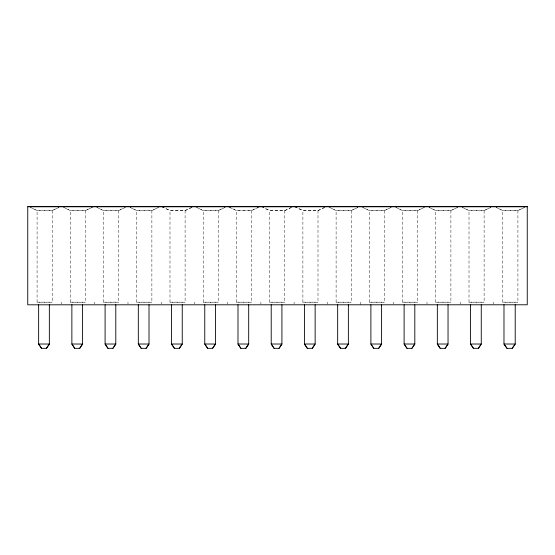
<?xml version="1.0" encoding="UTF-8"?>
<svg xmlns="http://www.w3.org/2000/svg" width="555" height="555" viewBox="0 0 555 555"><rect width="100%" height="100%" fill="white"/><g stroke="black" fill="none" stroke-linecap="round" stroke-linejoin="round"><path stroke-width="0.42" stroke-dasharray="2.77 2.08" d="M30.386 207.369L37.088 210.595L52.205 210.595L58.906 207.369M63.61 207.369L70.312 210.595L85.428 210.595L93.622 206.654M96.834 207.369L103.535 210.595L118.652 210.595L125.354 207.369M130.057 207.369L136.766 210.595L151.876 210.595L158.577 207.369M161.789 206.654L169.99 210.595L185.099 210.595L193.293 206.654M196.505 207.369L203.213 210.595L218.323 210.595L225.032 207.369M228.244 206.654L236.437 210.595L251.547 210.595L258.255 207.369M261.467 206.654L269.661 210.595L284.771 210.595L291.479 207.369M294.691 206.654L302.884 210.595L317.994 210.595L324.703 207.369M329.406 207.369L336.108 210.595L351.225 210.595L357.926 207.369M362.63 207.369L369.332 210.595L384.448 210.595L391.15 207.369M395.854 207.369L402.555 210.595L417.672 210.595L424.374 207.369M429.077 207.369L435.786 210.595L450.896 210.595L457.598 207.369M462.301 207.369L469.01 210.595L484.12 210.595L490.821 207.369M496.094 207.369L502.795 210.595L517.912 210.595L524.614 207.369M58.906 207.417L52.205 210.616L37.088 210.616L30.386 207.417M92.13 207.417L85.428 210.616L70.312 210.616L63.61 207.417M125.354 207.417L118.652 210.616L103.535 210.616L96.834 207.417M158.577 207.417L151.876 210.616L136.766 210.616L130.057 207.417M191.801 207.417L185.099 210.616L169.99 210.616L161.789 206.71M225.032 207.417L218.323 210.616L203.213 210.616L196.505 207.417M259.74 206.71L251.547 210.616L236.437 210.616L228.244 206.71M291.479 207.417L284.771 210.616L269.661 210.616L262.959 207.417M324.703 207.417L317.994 210.616L302.884 210.616L294.691 206.71M357.926 207.417L351.225 210.616L336.108 210.616L329.406 207.417M391.15 207.417L384.448 210.616L369.332 210.616L362.63 207.417M424.374 207.417L417.672 210.616L402.555 210.616L395.854 207.417M457.598 207.417L450.896 210.616L435.786 210.616L429.077 207.417M490.821 207.417L484.12 210.616L469.01 210.616L462.301 207.417M524.614 207.417L517.912 210.616L502.795 210.616L496.094 207.417M37.088 302.156L52.205 302.156M70.312 302.156L85.428 302.156M103.535 302.156L118.652 302.156M136.766 302.156L151.876 302.156M169.99 302.156L185.099 302.156M203.213 302.156L218.323 302.156M236.437 302.156L251.547 302.156M269.661 302.156L284.771 302.156M302.884 302.156L317.994 302.156M336.108 302.156L351.225 302.156M369.332 302.156L384.448 302.156M402.555 302.156L417.672 302.156M435.786 302.156L450.896 302.156M469.01 302.156L484.12 302.156M502.795 302.156L517.912 302.156M517.912 210.595L517.912 302.184L502.795 302.184L502.795 210.595M493.457 302.1L493.457 304.119M484.12 210.595L484.12 302.184L469.01 302.184L469.01 210.595M460.234 302.1L460.234 304.119M450.896 210.595L450.896 302.184L435.786 302.184L435.786 210.595M427.01 302.1L427.01 304.119M417.672 210.595L417.672 302.184L402.555 302.184L402.555 210.595M393.786 302.1L393.786 304.119M384.448 210.595L384.448 302.184L369.332 302.184L369.332 210.595M360.563 302.1L360.563 304.785M351.225 210.595L351.225 302.184L336.108 302.184L336.108 210.595M327.339 302.1L327.339 304.119M317.994 210.595L317.994 302.184L302.884 302.184L302.884 210.595M294.115 302.1L294.115 304.119M284.771 210.595L284.771 302.184L269.661 302.184L269.661 210.595M260.885 302.1L260.885 304.119M251.547 210.595L251.547 302.184L236.437 302.184L236.437 210.595M227.661 302.1L227.661 304.119M218.323 210.595L218.323 302.184L203.213 302.184L203.213 210.595M194.437 302.1L194.437 304.119M185.099 210.595L185.099 302.184L169.99 302.184L169.99 210.595M161.214 302.1L161.214 304.119M151.876 210.595L151.876 302.184L136.766 302.184L136.766 210.595M127.99 302.1L127.99 304.119M118.652 210.595L118.652 302.184L103.535 302.184L103.535 210.595M94.766 302.1L94.766 304.119M85.428 210.595L85.428 302.184L70.312 302.184L70.312 210.595M61.543 302.1L61.543 304.119M52.205 210.595L52.205 302.184L37.088 302.184L37.088 210.595"/><path stroke-width="0.83" d="M38.642 304.771L38.642 344.038L41.535 348.346L46.46 348.332L49.346 344.01L49.346 304.771M71.872 304.771L71.872 344.038L74.758 348.346L79.684 348.332L82.57 344.01L82.57 304.771M105.096 304.771L105.096 344.038L107.982 348.346L112.908 348.332L115.794 344.01L115.794 304.771M138.32 304.771L138.32 344.038L141.206 348.346L146.131 348.332L149.018 344.01L149.018 304.771M171.544 304.771L171.544 344.038L174.43 348.346L179.355 348.346L182.241 344.01L182.241 304.771M204.767 304.771L204.767 344.038L207.653 348.346L212.579 348.346L215.472 344.01L215.472 304.771M237.991 304.771L237.991 344.038L240.877 348.346L245.809 348.332L248.696 344.01L248.696 304.771M271.215 304.771L271.215 344.038L274.101 348.346L279.033 348.346L281.919 344.01L281.919 304.771M304.438 304.771L304.438 344.038L307.324 348.346L312.257 348.332L315.143 344.01L315.143 304.771M337.662 304.771L337.662 344.038L340.548 348.346L345.481 348.332L348.367 344.01L348.367 304.771M370.886 304.771L370.886 344.038L373.779 348.346L378.704 348.332L381.59 344.01L381.59 304.771M404.116 304.771L404.116 344.038L407.002 348.346L411.928 348.332L414.814 344.01L414.814 304.771M437.34 304.771L437.34 344.038L440.226 348.346L445.152 348.332L448.038 344.01L448.038 304.771M470.564 304.771L470.564 344.038L473.45 348.346L478.375 348.332L481.261 344.01L481.261 304.771M46.46 348.346L49.346 344.038L38.642 344.01L41.535 348.332M79.684 348.346L82.57 344.038L71.872 344.01L74.758 348.332M112.908 348.346L115.794 344.038L105.096 344.01L107.982 348.332M146.131 348.346L149.018 344.038L138.32 344.01L141.206 348.332M179.355 348.346L182.241 344.038L171.544 344.01L174.43 348.332M212.579 348.346L215.472 344.038L204.767 344.01L207.653 348.332M245.809 348.346L248.696 344.038L237.991 344.01L240.877 348.332M279.033 348.346L281.919 344.038L271.215 344.01L274.101 348.332M312.257 348.346L315.143 344.038L304.438 344.01L307.324 348.332M345.481 348.346L348.367 344.038L337.662 344.01L340.548 348.332M378.704 348.346L381.59 344.038L370.886 344.01L373.779 348.332M411.928 348.346L414.814 344.038L404.116 344.01L407.002 348.332M445.152 348.346L448.038 344.038L437.34 344.01L440.226 348.332M478.375 348.346L481.261 344.038L470.564 344.01L473.45 348.332M503.982 304.771L503.982 344.038L507.013 348.346L512.189 348.346L515.22 344.01L515.22 304.771M512.189 348.346L515.22 344.038L503.982 344.01L507.013 348.332M27.75 206.71L527.25 206.71M527.25 206.654L27.75 206.654L27.75 304.813L527.25 304.785L527.25 206.654"/></g></svg>
